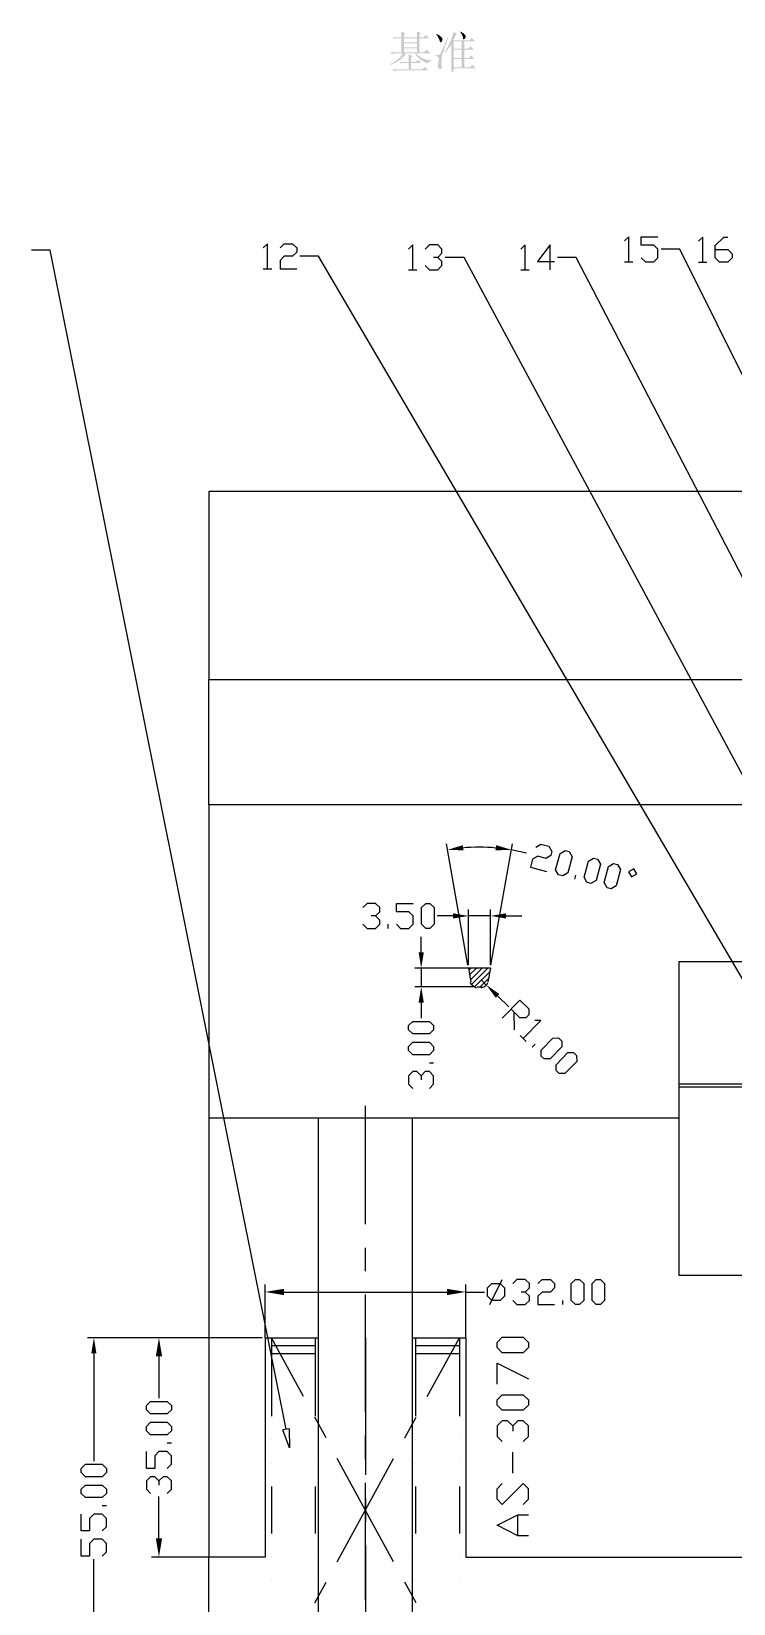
# Model space of a CAD drawing. Header units: inches. Extents: x 2 to 1172, y 492 to 1320.
# Drawn here: x 436.3 to 548.4, y 656.2 to 907.3 of the extents above; entities that cross this region are included whole.
import ezdxf

# ---------------------------------------------------------------- set-up
doc = ezdxf.new("R2010")
doc.units = ezdxf.units.IN
doc.header["$MEASUREMENT"] = 0

# ---------------------------------------------------------------- blocks, each defined once
blk = doc.blocks.new('AHH1270-500010_1')
at = {"transparency": 33554687}
h = blk.add_hatch(color=4, dxfattribs=at)
h.paths.add_polyline_path([(496.43, 904.85), (496.43, 905.1), (496.42, 905.56), (496.41, 905.77), (497.05, 905.49), (496.82, 905.3), (496.82, 904.85), (497.47, 904.85), (497.83, 905.21), (498.36, 904.68), (496.82, 904.68), (496.82, 902.42), (497.5, 902.42), (497.97, 902.9), (498.61, 902.25), (496.32, 902.25), (496.56, 901.97), (497.12, 901.57), (497.44, 901.44), (497.76, 901.32), (498.39, 901.16), (498.7, 901.13), (498.7, 901.02), (498.47, 900.98), (498.22, 900.8), (498.2, 900.66), (497.83, 900.8), (497.2, 901.14), (496.94, 901.34), (496.67, 901.55), (496.28, 902), (496.15, 902.25), (494.64, 902.25), (494.43, 901.92), (493.89, 901.35), (493.55, 901.12), (493.22, 900.89), (492.52, 900.55), (492.15, 900.44), (492.13, 900.55), (492.55, 900.74), (493.21, 901.17), (493.45, 901.4), (493.7, 901.63), (494.04, 902.06), (494.14, 902.25), (493.11, 902.25), (492.92, 902.25), (492.59, 902.21), (492.43, 902.17), (492.18, 902.42), (493.94, 902.42), (493.94, 904.68), (493.05, 904.68), (492.74, 904.62), (492.52, 904.85), (493.94, 904.85), (493.94, 905.07), (493.93, 905.52), (493.92, 905.75), (494.56, 905.44), (494.34, 905.24), (494.34, 904.85), (496.43, 904.85)])
h.paths.add_polyline_path([(494.34, 904.68), (494.34, 904.04), (496.43, 904.04), (496.43, 904.68), (494.34, 904.68)])
h.paths.add_polyline_path([(494.34, 903.87), (494.34, 903.23), (496.43, 903.23), (496.43, 903.87), (494.34, 903.87)])
h.paths.add_polyline_path([(494.34, 903.06), (494.34, 902.42), (496.43, 902.42), (496.43, 903.06), (494.34, 903.06)])
for color, points in [(4, [(499.34, 901.97), (499.52, 901.97), (499.84, 902.01), (499.97, 902.04), (500.1, 902.08), (500.8, 903.54), (501.36, 904.96), (501.47, 904.94), (501.22, 904.2), (500.82, 903.06), (500.68, 902.67), (500.53, 902.28), (500.36, 901.55), (500.35, 901.2), (500.33, 900.86), (500.33, 900.32), (500.35, 900.13), (500.35, 899.92), (500.24, 899.74), (500.14, 899.78), (500.03, 899.81), (499.89, 899.91), (499.84, 899.97), (499.8, 900.03), (499.76, 900.18), (499.76, 900.27), (499.76, 900.35), (499.78, 900.49), (499.79, 900.55), (499.83, 900.71), (499.9, 901.02), (499.93, 901.16), (499.96, 901.3), (499.93, 901.52), (499.89, 901.61), (499.84, 901.69), (499.56, 901.82), (499.34, 901.86)]), (4, [(499.57, 905.38), (500.04, 905.11), (500.51, 904.69), (500.5, 904.56), (500.5, 904.43), (500.43, 904.23), (500.38, 904.17), (500.32, 904.11), (500.24, 904.04), (500.21, 904.04), (500.17, 904.04), (500.08, 904.18), (500.04, 904.32), (499.98, 904.52), (499.72, 905.02), (499.51, 905.33)]), (4, [(503.34, 905.69), (503.42, 905.75), (503.83, 905.48), (504.22, 905.09), (504.21, 904.96), (504.19, 904.84), (504.12, 904.66), (504.07, 904.62), (504.01, 904.57), (503.93, 904.52), (503.9, 904.52), (503.84, 904.52), (503.77, 904.66), (503.76, 904.8), (503.72, 904.98), (503.51, 905.43)]), (4, [(495.12, 900.91), (495.12, 901.26), (495.1, 901.87), (495.09, 902.14), (495.73, 901.83), (495.48, 901.66), (495.48, 900.91), (496.24, 900.91), (496.57, 901.24), (497.08, 900.74), (495.48, 900.74), (495.48, 899.71), (497.24, 899.71), (497.66, 900.13), (498.25, 899.54), (493.41, 899.54), (493.23, 899.54), (492.9, 899.5), (492.74, 899.46), (492.49, 899.71), (495.12, 899.71), (495.12, 900.74), (494.17, 900.74), (493.86, 900.69), (493.64, 900.91)]), (1, [(503.76, 775.8), (501.33, 775.06), (503.87, 774.97)]), (1, [(508.96, 774.97), (511.5, 775.06), (509.07, 775.8)]), (1, [(502.16, 764.08), (504.66, 764.5), (502.16, 764.92)]), (1, [(510.67, 764.08), (508.17, 764.5), (510.67, 764.92)]), (1, [(497.52, 758.68), (497.1, 756.17), (496.69, 758.68)]), (1, [(509.01, 751.42), (507.51, 753.47), (509.6, 752.02)]), (1, [(497.52, 750.67), (497.1, 753.17), (496.69, 750.66)]), (1, [(475.19, 703.93), (472.18, 704.44), (475.19, 704.94)]), (1, [(501.22, 703.93), (504.22, 704.44), (501.22, 704.94)]), (1, [(445.23, 694.63), (444.82, 697.14), (444.4, 694.63)]), (1, [(455.72, 694.13), (455.21, 697.14), (454.71, 694.13)]), (1, [(455.72, 665.1), (455.21, 662.09), (454.71, 665.1)])]:
    blk.add_hatch(color=color, dxfattribs=at).paths.add_polyline_path(points)
h = blk.add_hatch(color=4, dxfattribs=at)
h.paths.add_polyline_path([(501.89, 899.26), (501.9, 899.76), (501.91, 900.41), (501.91, 900.55), (501.91, 903.71), (501.69, 903.34), (501.17, 902.68), (500.88, 902.39), (500.8, 902.45), (501.08, 902.84), (501.56, 903.71), (501.76, 904.2), (501.96, 904.68), (502.22, 905.44), (502.28, 905.72), (502.86, 905.36), (502.64, 905.22), (502.52, 904.96), (502.31, 904.53), (502.22, 904.35), (504.79, 904.35), (505.19, 904.74), (505.74, 904.18), (503.98, 904.18), (503.98, 903.04), (504.6, 903.04), (504.96, 903.4), (505.49, 902.87), (503.98, 902.87), (503.98, 901.55), (504.71, 901.55), (505.07, 901.92), (505.61, 901.39), (503.98, 901.39), (503.98, 900.04), (504.88, 900.04), (505.27, 900.43), (505.83, 899.88), (502.31, 899.88), (502.31, 899.46), (501.89, 899.26)])
h.paths.add_polyline_path([(502.31, 901.39), (502.31, 900.04), (503.59, 900.04), (503.59, 901.39), (502.31, 901.39)])
h.paths.add_polyline_path([(502.31, 902.87), (502.31, 901.55), (503.59, 901.55), (503.59, 902.87), (502.31, 902.87)])
h.paths.add_polyline_path([(503.59, 904.18), (502.31, 904.18), (502.31, 903.04), (503.59, 903.04), (503.59, 904.18)])
at = {"color": 1, "transparency": 33554687}
for points in [[(472.55, 867.86), (472.55, 871.87), (471.87, 871.19)], [(474.55, 871.19), (475.22, 871.87), (476.55, 871.87), (477.23, 871.19), (477.23, 870.54), (476.55, 869.86), (475.22, 869.86), (474.55, 869.19), (474.55, 867.86), (477.23, 867.86)], [(495.76, 867.68), (495.76, 871.69), (495.09, 871.02)], [(499.77, 869.69), (500.42, 870.34), (500.42, 871.02), (499.77, 871.69), (498.42, 871.69), (497.76, 871.02)], [(513.69, 867.68), (513.69, 871.69), (513.02, 871.02)], [(517.7, 867.68), (517.7, 871.69), (515.69, 869.01), (518.37, 869.01)], [(530.25, 868.98), (530.25, 872.98), (529.58, 872.31)], [(532.26, 869.63), (532.91, 868.98), (534.26, 868.98), (534.92, 869.63), (534.92, 870.98), (534.26, 871.64), (532.26, 871.64), (532.26, 872.98), (534.92, 872.98)], [(542.08, 868.92), (542.08, 872.93), (541.41, 872.26)], [(544.07, 870.93), (546.07, 870.93), (546.75, 870.25), (546.75, 869.6), (546.07, 868.92), (544.74, 868.92), (544.07, 869.6), (544.07, 871.6), (545.42, 872.93), (546.07, 872.93)], [(475.51, 682.5), (437.86, 870.86), (434.84, 870.86)], [(572.78, 712.95), (480.72, 869.86), (477.72, 869.86)], [(497.76, 868.36), (498.42, 867.68), (499.77, 867.68), (500.42, 868.36), (500.42, 869.01), (499.77, 869.69), (499.09, 869.69)], [(588.55, 712.38), (503.94, 869.69), (500.94, 869.69)], [(596.95, 725.38), (521.86, 869.69), (518.87, 869.69)], [(529.58, 868.98), (530.91, 868.98)], [(598.18, 750.97), (538.43, 870.98), (535.41, 870.98)], [(541.41, 868.92), (542.74, 868.92)], [(471.87, 867.86), (473.22, 867.86)], [(495.09, 867.68), (496.43, 867.68)], [(513.02, 867.68), (514.36, 867.68)], [(504.56, 756.65), (501.15, 776.03)], [(508.25, 756.65), (511.67, 776.03)], [(515.41, 775.5), (516.23, 775.98), (517.5, 775.62), (517.98, 774.81), (517.8, 774.17), (516.99, 773.69), (515.71, 774.05), (514.9, 773.57), (514.54, 772.27), (517.13, 771.58)], [(513.94, 774.51), (511.49, 775.06)], [(519.06, 771.07), (518.58, 771.88), (519.28, 774.47), (520.09, 774.95), (520.73, 774.77), (521.21, 773.96), (520.52, 771.37), (519.7, 770.91), (519.06, 771.07)], [(523.57, 769.88), (523.11, 770.69), (523.8, 773.27), (524.61, 773.74), (525.25, 773.57), (525.73, 772.75), (525.04, 770.18), (524.22, 769.7), (523.57, 769.88)], [(521.63, 770.39), (521.81, 771.03)], [(526.8, 769.01), (526.33, 769.82), (527.01, 772.41), (527.82, 772.88), (528.48, 772.72), (528.94, 771.9), (528.27, 769.31), (527.45, 768.85), (526.8, 769.01)], [(530.71, 770.73), (531.53, 771.21), (531.05, 772.02), (530.24, 771.55), (530.71, 770.73)], [(489.8, 764.49), (490.48, 765.16), (490.48, 765.82), (489.8, 766.49), (488.47, 766.49), (487.8, 765.82)], [(493.14, 763.16), (493.81, 762.48), (495.14, 762.48), (495.81, 763.16), (495.81, 764.49), (495.14, 765.16), (493.14, 765.16), (493.14, 766.49), (495.81, 766.49)], [(497.82, 762.48), (497.14, 763.16), (497.14, 765.82), (497.82, 766.49), (498.47, 766.49), (499.15, 765.82), (499.15, 763.16), (498.47, 762.48), (497.82, 762.48)], [(487.8, 763.16), (488.47, 762.48), (489.8, 762.48), (490.48, 763.16), (490.48, 763.83), (489.8, 764.49), (489.13, 764.49)], [(502.14, 764.49), (499.64, 764.49)], [(504.65, 756.67), (504.65, 765.5)], [(508.16, 764.49), (504.65, 764.49)], [(508.16, 756.67), (508.16, 765.5)], [(510.66, 764.49), (513.16, 764.49)], [(491.81, 762.48), (491.81, 763.16)], [(497.09, 758.67), (497.09, 761.17)], [(505.14, 756.17), (496.1, 756.17)], [(497.09, 756.17), (497.09, 753.15)], [(506.79, 754.17), (507.5, 753.46)], [(505.51, 753.15), (496.1, 753.15)], [(511.08, 749.96), (509.29, 751.72)], [(510.05, 748.19), (512.84, 751.04), (514.27, 749.66), (514.29, 748.7), (513.83, 748.22), (512.87, 748.22), (511.46, 749.61)], [(497.09, 750.65), (497.09, 748.15)], [(511.92, 749.15), (511.95, 746.33)], [(499.09, 746.31), (498.42, 745.65), (495.76, 745.65), (495.09, 746.31), (495.09, 746.98), (495.76, 747.66), (498.42, 747.66), (499.09, 746.98), (499.09, 746.31)], [(513.39, 744.93), (516.19, 747.78), (515.25, 747.78)], [(499.09, 742.98), (498.42, 742.32), (495.76, 742.32), (495.09, 742.98), (495.09, 743.65), (495.76, 744.32), (498.42, 744.32), (499.09, 743.65), (499.09, 742.98)], [(512.91, 745.39), (513.87, 744.45)], [(514.82, 743.53), (515.29, 744)], [(516.26, 742.12), (516.24, 743.06), (518.11, 744.98), (519.06, 745), (519.54, 744.52), (519.54, 743.58), (517.68, 741.66), (516.74, 741.66), (516.26, 742.12)], [(499.09, 740.97), (498.42, 740.97)], [(518.66, 739.8), (518.64, 740.74), (520.5, 742.66), (521.44, 742.66), (521.92, 742.2), (521.94, 741.26), (520.07, 739.34), (519.13, 739.32), (518.66, 739.8)], [(497.09, 738.97), (496.43, 739.64), (495.76, 739.64), (495.09, 738.97), (495.09, 737.64), (495.76, 736.96)], [(498.42, 736.96), (499.09, 737.64), (499.09, 738.97), (498.42, 739.64), (497.76, 739.64), (497.09, 738.97), (497.09, 738.31)], [(488.19, 715.27), (488.19, 734.18)], [(488.19, 707.77), (488.19, 711.51)], [(472.17, 697.13), (472.17, 705.63)], [(504.22, 697.13), (504.22, 705.63)], [(508.39, 703.09), (507.71, 703.76), (507.71, 705.1), (508.39, 705.77), (509.72, 705.77), (510.39, 705.1), (510.39, 703.76), (509.72, 703.09), (508.39, 703.09)], [(508.05, 702.42), (510.05, 706.43)], [(513.73, 704.42), (514.4, 705.1), (514.4, 705.77), (513.73, 706.43), (512.39, 706.43), (511.72, 705.77)], [(515.73, 705.77), (516.4, 706.43), (517.73, 706.43), (518.41, 705.77), (518.41, 705.1), (517.73, 704.42), (516.4, 704.42), (515.73, 703.76), (515.73, 702.42), (518.41, 702.42)], [(521.74, 702.42), (521.07, 703.09), (521.07, 705.77), (521.74, 706.43), (522.4, 706.43), (523.07, 705.77), (523.07, 703.09), (522.4, 702.42), (521.74, 702.42)], [(525.07, 702.42), (524.4, 703.09), (524.4, 705.77), (525.07, 706.43), (525.75, 706.43), (526.4, 705.77), (526.4, 703.09), (525.75, 702.42), (525.07, 702.42)], [(475.17, 704.42), (501.2, 704.42)], [(488.19, 685.23), (488.19, 704.01)], [(504.22, 704.42), (507.22, 704.42)], [(511.72, 703.09), (512.39, 702.42), (513.73, 702.42), (514.4, 703.09), (514.4, 703.76), (513.73, 704.42), (513.05, 704.42)], [(519.74, 702.42), (519.74, 703.09)], [(471.68, 697.13), (443.8, 697.13)], [(471.68, 697.13), (454, 697.13)], [(478.31, 687.72), (473.17, 697.13)], [(488.19, 697.13), (488.19, 675.23)], [(498.08, 687.72), (503.21, 697.13)], [(444.81, 694.63), (444.81, 677.43)], [(455.2, 694.12), (455.2, 687.45)], [(457.21, 685.61), (456.55, 684.95), (453.87, 684.95), (453.2, 685.61), (453.2, 686.28), (453.87, 686.95), (456.55, 686.95), (457.21, 686.28), (457.21, 685.61)], [(457.21, 682.27), (456.55, 681.61), (453.87, 681.61), (453.2, 682.27), (453.2, 682.94), (453.87, 683.62), (456.55, 683.62), (457.21, 682.94), (457.21, 682.27)], [(481.91, 681.14), (480.1, 684.42)], [(494.48, 681.14), (496.29, 684.42)], [(476, 682.59), (476.09, 679.54), (475.01, 682.4)], [(476, 682.59), (475.01, 682.4)], [(488.19, 677.73), (488.19, 681.49)], [(456.55, 676.26), (457.21, 676.93), (457.21, 678.26), (456.55, 678.94), (455.2, 678.94), (454.55, 678.26), (454.55, 676.26), (453.2, 676.26), (453.2, 678.94)], [(457.21, 680.27), (456.55, 680.27)], [(446.81, 675.6), (446.14, 674.93), (443.48, 674.93), (442.81, 675.6), (442.81, 676.26), (443.48, 676.93), (446.14, 676.93), (446.81, 676.26), (446.81, 675.6)], [(492.69, 661.34), (483.7, 677.84)], [(483.7, 661.34), (492.69, 677.84)], [(446.81, 672.27), (446.14, 671.6), (443.48, 671.6), (442.81, 672.27), (442.81, 672.93), (443.48, 673.6), (446.14, 673.6), (446.81, 672.93), (446.81, 672.27)], [(455.2, 674.27), (454.55, 674.93), (453.87, 674.93), (453.2, 674.27), (453.2, 672.93), (453.87, 672.27)], [(456.55, 672.27), (457.21, 672.93), (457.21, 674.27), (456.55, 674.93), (455.88, 674.93), (455.2, 674.27), (455.2, 673.6)], [(488.19, 655.19), (488.19, 673.97)], [(455.2, 665.09), (455.2, 671.75)], [(488.19, 671.47), (488.19, 667.71)], [(446.14, 666.26), (446.81, 666.93), (446.81, 668.26), (446.14, 668.92), (444.81, 668.92), (444.14, 668.26), (444.14, 666.26), (442.81, 666.26), (442.81, 668.92)], [(446.81, 670.27), (446.14, 670.27)], [(446.14, 662.25), (446.81, 662.92), (446.81, 664.25), (446.14, 664.93), (444.81, 664.93), (444.14, 664.25), (444.14, 662.25), (442.81, 662.25), (442.81, 664.93)], [(488.19, 663.95), (488.19, 642.05)], [(444.81, 644.57), (444.81, 661.75)], [(472.17, 662.09), (454, 662.09)], [(480.1, 654.77), (481.91, 658.06)], [(496.29, 654.77), (494.48, 658.06)]]:
    blk.add_lwpolyline(points, dxfattribs=at)
at = {"color": 4, "transparency": 33554687}
for points in [[(463.16, 832.3), (463.16, 802.26), (573.4, 802.26)], [(563.29, 832.3), (463.16, 832.3)], [(463.16, 782.24), (463.16, 802.26)], [(463.16, 782.24), (463.16, 732.18)], [(603.34, 782.24), (463.16, 782.24)], [(504.65, 756.17), (505.04, 753.99)], [(508.16, 756.17), (504.65, 756.17)], [(504.72, 755.83), (505.04, 756.17)], [(504.84, 755.07), (505.94, 756.17)], [(504.98, 754.31), (506.84, 756.17)], [(505.19, 753.62), (507.73, 756.17)], [(508.16, 756.17), (507.77, 753.99)], [(538.25, 757.2), (538.25, 707.13)], [(538.25, 757.2), (688.44, 757.2)], [(505.69, 753.23), (508.05, 755.58)], [(506.54, 753.15), (507.85, 754.48)], [(506.03, 753.15), (506.79, 753.15)], [(538.25, 737.67), (553.31, 737.67)], [(538.25, 737.18), (553.4, 737.18)], [(463.16, 732.18), (463.16, 662.09)], [(538.25, 732.18), (463.16, 732.18)], [(480.69, 631.04), (480.69, 732.18)], [(495.71, 631.04), (495.71, 732.18)], [(538.25, 707.13), (572.8, 707.13)], [(463.16, 591.99), (463.16, 662.09)], [(472.17, 662.09), (463.16, 662.09)], [(504.22, 662.09), (568.38, 662.09)]]:
    blk.add_lwpolyline(points, dxfattribs=at)
at = {"transparency": 33554687}
for points in [[(472.17, 697.13), (480.69, 697.13)], [(472.17, 697.13), (472.17, 662.09)], [(473.17, 697.13), (473.17, 684.61)], [(473.17, 695.87), (480.19, 695.87)], [(480.19, 697.13), (480.19, 684.61)], [(495.71, 697.13), (504.22, 697.13)], [(496.2, 697.13), (496.2, 684.61)], [(496.2, 695.87), (503.21, 695.87)], [(503.21, 697.13), (503.21, 684.61)], [(504.22, 697.13), (504.22, 662.09)], [(514.22, 695.55), (513.39, 694.7), (510.05, 694.7), (509.22, 695.55), (509.22, 696.39), (510.05, 697.22), (513.39, 697.22), (514.22, 696.39), (514.22, 695.55)], [(473.17, 694.63), (480.19, 694.63)], [(496.2, 694.63), (503.21, 694.63)], [(509.22, 689.7), (509.22, 693.04), (514.22, 690.54)], [(514.22, 686.37), (513.39, 685.53), (510.05, 685.53), (509.22, 686.37), (509.22, 687.2), (510.05, 688.03), (513.39, 688.03), (514.22, 687.2), (514.22, 686.37)], [(511.72, 683.03), (510.89, 683.87), (510.05, 683.87), (509.22, 683.03), (509.22, 681.37), (510.05, 680.53)], [(513.39, 680.53), (514.22, 681.37), (514.22, 683.03), (513.39, 683.87), (512.55, 683.87), (511.72, 683.03), (511.72, 682.2)], [(473.17, 680.85), (473.17, 680.85)], [(480.19, 680.85), (480.19, 680.85)], [(496.2, 680.85), (496.2, 680.85)], [(503.21, 680.85), (503.21, 680.85)], [(511.72, 675.51), (511.72, 678.87)], [(473.17, 677.11), (473.17, 677.11)], [(480.19, 677.11), (480.19, 677.11)], [(496.2, 677.11), (496.2, 677.11)], [(503.21, 677.11), (503.21, 677.11)], [(473.17, 673.35), (473.17, 665.83)], [(480.19, 673.35), (480.19, 665.83)], [(496.2, 673.35), (496.2, 665.83)], [(503.21, 673.35), (503.21, 665.83)], [(513.39, 670.51), (514.22, 671.35), (514.22, 673.01), (513.39, 673.85), (510.05, 670.51), (509.22, 671.35), (509.22, 673.01), (510.05, 673.85)], [(514.22, 665.51), (512.55, 665.51), (509.22, 667.18), (512.55, 668.85), (514.22, 668.85)], [(512.55, 665.51), (512.55, 668.85)], [(473.17, 662.09), (473.17, 662.09)], [(480.19, 662.09), (480.19, 662.09)], [(496.2, 662.09), (496.2, 662.09)], [(503.21, 662.09), (503.21, 662.09)], [(473.17, 658.33), (473.17, 658.33)], [(480.19, 658.33), (480.19, 658.33)], [(496.2, 658.33), (496.2, 658.33)], [(503.21, 658.33), (503.21, 658.33)]]:
    blk.add_lwpolyline(points, dxfattribs=at)
at = {"color": 1, "transparency": 33554687}
blk.add_open_spline([(508.97, 775.34), (507.28, 775.54), (505.54, 775.54), (503.65, 775.34)], degree=3, dxfattribs=at)
at = {"color": 4, "transparency": 33554687}
for points in [[(504.89, 753.88), (505.13, 753.52), (505.54, 753.17), (505.96, 753)], [(506.67, 753), (507.28, 753.17), (507.7, 753.52), (507.73, 753.88)]]:
    blk.add_open_spline(points, degree=3, dxfattribs=at)

msp = doc.modelspace()

# ---------------------------------------------------------------- block references
msp.add_blockref('AHH1270-500010_1', (1.45, 1.53))

doc.saveas('drawing.dxf')
